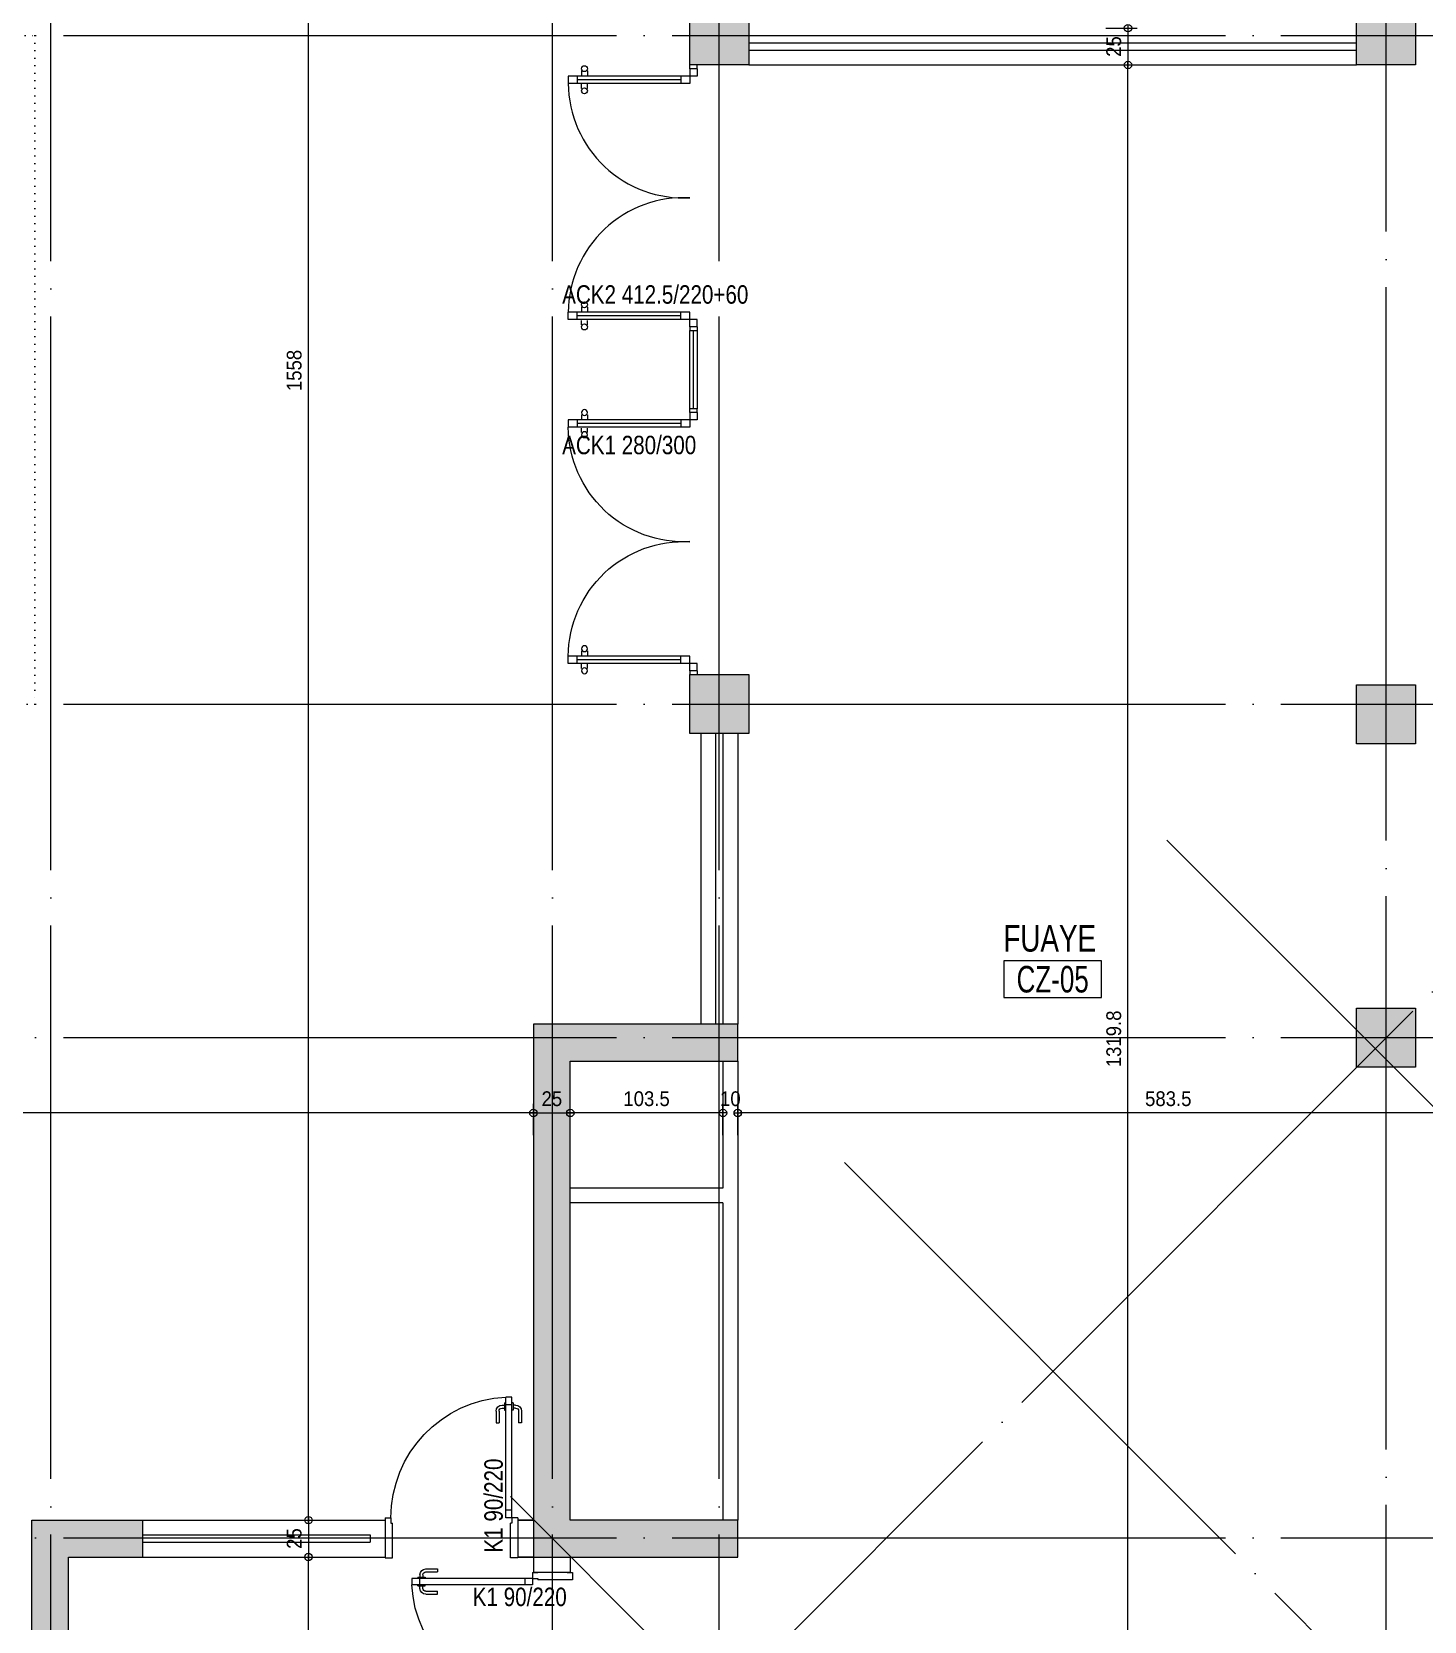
# Model space of a CAD drawing. Extents: x 460786 to 545292, y 30998 to 41694.
# Drawn here: x 493117 to 494061, y 39028 to 40105 of the extents above; entities that cross this region are included whole.
import ezdxf
from ezdxf.enums import TextEntityAlignment as Align

# ---------------------------------------------------------------- set-up
doc = ezdxf.new("R2010")
doc.units = 0
doc.header["$LTSCALE"] = 50
doc.header["$MEASUREMENT"] = 0
doc.header["$PDMODE"] = 35
doc.linetypes.add('DASHDOT', pattern=[5.5, 5, -0.25, 0, -0.25])
doc.linetypes.add('DASHED', pattern=[0.1, 0, -0.1])
doc.layers.get('0').update_dxf_attribs({"linetype": 'CONTINUOUS'})
doc.layers.get('Defpoints').update_dxf_attribs({"linetype": 'CONTINUOUS'})
for name, color, linetype in [('A-Aks Dikey', 12, 'DASHDOT'), ('A-Aks Yatay', 12, 'DASHDOT'), ('A-Betonarme', 6, 'CONTINUOUS'), ('A-Cam', 160, 'CONTINUOUS'), ('A-Dash', 9, 'DASHED'), ('A-Duvar', 7, 'CONTINUOUS'), ('A-Kapı', 2, 'CONTINUOUS'), ('A-mahal adi', 1, 'CONTINUOUS'), ('A-mahal no', 4, 'CONTINUOUS'), ('A-Olcu  IC Yatay', 8, 'CONTINUOUS'), ('A-Olcu Ic Dikey', 8, 'CONTINUOUS'), ('A-Poz-Kapı', 4, 'CONTINUOUS'), ('A-Tarama 1', 9, 'CONTINUOUS')]:
    doc.layers.add(name, color=color, linetype=linetype)
doc.styles.get("Standard").update_dxf_attribs({"font": 'arial.ttf', "width": 0.9})
doc.dimstyles.new('EXIT', dxfattribs={"dimscale": 50, "dimtxt": 0.23, "dimasz": 0.03, "dimexe": 0.125, "dimexo": 0.5, "dimgap": 0.09, "dimtad": 1, "dimzin": 1, "dimdsep": 46, "dimtxsty": 'Standard', "dimblk": 'TICK', "dimcen": 0.2, "dimadec": 0, "dimazin": 0, "dimtfac": 1, "dimtix": 1, "dimtofl": 0, "dimtmove": 2, "dimatfit": 3, "dimldrblk": 'TICK', "dimfxl": 1, "dimtolj": 1, "dimtzin": 1, "dimarcsym": 0})
pattern_1 = [(225, (-3046.124, 1950.459), (5.30330086, -5.30330086), []), (225, (-3051.4276, 1950.459), (5.30330086, -5.30330086), [3.75, -1.875])]

# ---------------------------------------------------------------- blocks, each defined once
blk = doc.blocks.new('kapı CK 180p')
at = {"ltscale": 20}
for p, q in [((10, 82.4), (15, 82.4)), ((10, 0), (10, 82.4)), ((10, 76.4), (15, 76.4)), ((12.5, 6), (12.5, 76.4)), ((15, 0), (15, 82.4)), ((175, 82.4), (170, 82.4)), ((170, 0), (170, 82.4)), ((175, 76.4), (170, 76.4)), ((172.5, 6), (172.5, 76.4)), ((175, 0), (175, 82.4)), ((5, 0), (10, 0)), ((5, -5), (5, 0)), ((10, 6), (15, 6)), ((10, 0), (15, 0)), ((10, -5), (10, 0)), ((175, 6), (170, 6)), ((175, 0), (170, 0)), ((5, -5), (10, -5)), ((175, -5), (175, 0)), ((180, 0), (175, 0)), ((180, -5), (175, -5)), ((180, -5), (180, 0))]:
    blk.add_line(p, q, dxfattribs=at)
for p, q in [((6.5, 73.4), (9.4, 73.4)), ((6.5, 69.4), (9.4, 69.4)), ((18.5, 73.4), (15.6, 73.4)), ((18.5, 69.4), (15.6, 69.4)), ((166.5, 73.4), (169.4, 73.4)), ((166.5, 69.4), (169.4, 69.4)), ((178.5, 73.4), (175.6, 73.4)), ((178.5, 69.4), (175.6, 69.4)), ((5, 0), (2.5, 0)), ((5, -5), (2.5, -5)), ((180, 0), (182.5, 0)), ((180, -5), (182.5, -5))]:
    blk.add_line(p, q)
for centre in [(5, 71.4), (20, 71.4), (165, 71.4), (180, 71.4)]:
    blk.add_circle(centre, 2)
for centre, start, end in [((14.3, 4.1), 356.9862, 89.506), ((170.7, 4.1), 90.494, 183.0138)]:
    blk.add_arc(centre, 78.3, start, end)
at = {"layer": 'A-Poz-Kapı', "width": 0.8}
blk.add_attdef('POZNO', (33.2, -3.7), '', height=12.5, rotation=90, dxfattribs=at)
blk = doc.blocks.new('kapı L 90p 20')
at = {"ltscale": 20}
for p, q in [((-2.5, 75.9), (-2.5, 67.9)), ((-0.5, 75.9), (-0.5, 67.9)), ((1.5, 79.9), (3.2, 79.9)), ((1.5, 77.9), (3.2, 77.9)), ((3.2, 81.4), (4, 81.4)), ((3.2, 81.4), (3.2, 76.4)), ((3.2, 76.4), (4, 76.4)), ((3.2, 76.4), (4, 76.4)), ((4, 85.4), (8.2, 85.4)), ((4, 3.5), (4, 85.4)), ((4, 80.2), (8.2, 80.2)), ((8.2, 3.5), (8.2, 85.4)), ((9, 81.4), (8.2, 81.4)), ((9, 76.4), (8.2, 76.4)), ((9, 81.4), (9, 76.4)), ((10.7, 79.9), (9, 79.9)), ((10.7, 77.9), (9, 77.9)), ((12.7, 75.9), (12.7, 67.9)), ((14.7, 75.9), (14.7, 67.9)), ((-2.5, 67.9), (-0.5, 67.9)), ((14.7, 67.9), (12.7, 67.9)), ((0, 3.5), (4, 3.5)), ((0, 3.5), (0, 0)), ((4, 8.7), (8.2, 8.7)), ((4, 3.5), (8.2, 3.5)), ((4, 3.5), (4, 0)), ((90, 3.5), (86, 3.5)), ((86, 3.5), (86, 0)), ((90, 3.5), (90, 0)), ((4, 0), (5, 0)), ((5, -23.5), (5, 0)), ((85, -23.5), (85, 0)), ((86, 0), (85, 0))]:
    blk.add_line(p, q, dxfattribs=at)
for p, q in [((0, -20), (0, -23.5)), ((90, -20), (90, -23.5)), ((0, -23.5), (5, -23.5)), ((90, -23.5), (85, -23.5))]:
    blk.add_line(p, q)
for centre, radius, start, end in [((1.5, 75.9), 4, 90, 180), ((1.5, 75.9), 2, 90, 180), ((10.7, 75.9), 4, 0, 90), ((10.7, 75.9), 2, 0, 90)]:
    blk.add_arc(centre, radius, start, end, dxfattribs=at)
blk.add_arc((4, 3.5), 82, 0, 87.0641)
at = {"layer": 'A-Poz-Kapı', "width": 0.8}
blk.add_attdef('POZNO', (25, -20), '', height=12.5, rotation=90, dxfattribs=at)
blk = doc.blocks.new('mahal adı')
at = {"layer": 'A-mahal no'}
blk.add_lwpolyline([(-75.6, -73.4), (89.9, -73.4), (89.9, -10.9), (-75.6, -10.9)], close=True, dxfattribs=at)
at = {"layer": 'A-mahal adi', "width": 0.75}
for p in [(2.1, 88.8), (2.1, 27)]:
    blk.add_attdef('MAHALADI', text='', height=45, dxfattribs=at).set_placement(p, align=Align.MIDDLE_CENTER)
at = {"layer": 'A-mahal no', "width": 0.7}
blk.add_attdef('MAHALNO', text='', height=45, dxfattribs=at).set_placement((7.1, -42.1), align=Align.MIDDLE_CENTER)
blk = doc.blocks.new('TICK', base_point=(53.7, 38.06))
blk.add_line((55.37, 38.06), (52.04, 38.06))
blk.add_circle((53.7, 38.06), 1.67)
blk = doc.blocks.new('*D975')
at = {"layer": 'A-Olcu Ic Dikey', "color": 0, "lineweight": -2, "transparency": 16777216}
for p, q in [((493289.6, 40654.2), (493310.9, 40654.2)), ((493304.6, 39097.7), (493304.6, 40652.7)), ((493289.6, 39096.2), (493310.9, 39096.2))]:
    blk.add_line(p, q, dxfattribs=at)
at = {"layer": 'Defpoints', "color": 0, "transparency": 16777216}
for p in [(493264.6, 40654.2), (493304.6, 40654.2), (493264.6, 39096.2)]:
    blk.add_point(p, dxfattribs=at)
at = {"layer": 'A-Olcu Ic Dikey', "color": 0, "lineweight": -2, "transparency": 16777216, "xscale": 1.5, "yscale": 1.5, "zscale": 1.5}
for p, rotation in [((493304.6, 40654.2), 90), ((493304.6, 39096.2), 270)]:
    blk.add_blockref('TICK', p, dxfattribs=dict(at, rotation=rotation))
at = {"layer": 'A-Olcu Ic Dikey', "color": 0, "transparency": 16777216, "insert": (493295, 39875.2), "char_height": 10, "attachment_point": 5, "rotation": 90}
blk.add_mtext('\\A1;1558', dxfattribs=at)
blk = doc.blocks.new('*D977')
at = {"layer": 'A-Olcu Ic Dikey', "color": 0, "lineweight": -2, "transparency": 16777216}
for p, q in [((493289.6, 39096.2), (493310.9, 39096.2)), ((493304.6, 39094.7), (493304.6, 39072.7)), ((493289.6, 39071.2), (493310.9, 39071.2))]:
    blk.add_line(p, q, dxfattribs=at)
at = {"layer": 'Defpoints', "color": 0, "transparency": 16777216}
for p in [(493264.6, 39096.2), (493264.6, 39071.2), (493304.6, 39071.2)]:
    blk.add_point(p, dxfattribs=at)
at = {"layer": 'A-Olcu Ic Dikey', "color": 0, "lineweight": -2, "transparency": 16777216, "xscale": 1.5, "yscale": 1.5, "zscale": 1.5}
for p, rotation in [((493304.6, 39096.2), 90), ((493304.6, 39071.2), 270)]:
    blk.add_blockref('TICK', p, dxfattribs=dict(at, rotation=rotation))
at = {"layer": 'A-Olcu Ic Dikey', "color": 0, "transparency": 16777216, "insert": (493295, 39083.7), "char_height": 10, "attachment_point": 5, "rotation": 90}
blk.add_mtext('\\A1;25', dxfattribs=at)
blk = doc.blocks.new('*D978')
at = {"layer": 'A-Olcu Ic Dikey', "color": 0, "lineweight": -2, "transparency": 16777216}
for p, q in [((493289.6, 39071.2), (493310.9, 39071.2)), ((493304.6, 38822.7), (493304.6, 39069.7)), ((493289.6, 38821.2), (493310.9, 38821.2))]:
    blk.add_line(p, q, dxfattribs=at)
at = {"layer": 'Defpoints', "color": 0, "transparency": 16777216}
for p in [(493264.6, 39071.2), (493304.6, 39071.2), (493264.6, 38821.2)]:
    blk.add_point(p, dxfattribs=at)
at = {"layer": 'A-Olcu Ic Dikey', "color": 0, "lineweight": -2, "transparency": 16777216, "xscale": 1.5, "yscale": 1.5, "zscale": 1.5}
for p, rotation in [((493304.6, 39071.2), 90), ((493304.6, 38821.2), 270)]:
    blk.add_blockref('TICK', p, dxfattribs=dict(at, rotation=rotation))
at = {"layer": 'A-Olcu Ic Dikey', "color": 0, "transparency": 16777216, "insert": (493295, 38946.2), "char_height": 10, "attachment_point": 5, "rotation": 90}
blk.add_mtext('\\A1;250', dxfattribs=at)
blk = doc.blocks.new('*D983')
at = {"layer": 'A-Olcu Ic Dikey', "color": 0, "lineweight": -2, "transparency": 16777216}
for p, q in [((493845.1, 40107.2), (493866.3, 40107.2)), ((493860.1, 40105.7), (493860.1, 40083.7)), ((493845.1, 40082.2), (493866.3, 40082.2))]:
    blk.add_line(p, q, dxfattribs=at)
at = {"layer": 'Defpoints', "color": 0, "transparency": 16777216}
for p in [(493820.1, 40107.2), (493820.1, 40082.2), (493860.1, 40082.2)]:
    blk.add_point(p, dxfattribs=at)
at = {"layer": 'A-Olcu Ic Dikey', "color": 0, "lineweight": -2, "transparency": 16777216, "xscale": 1.5, "yscale": 1.5, "zscale": 1.5}
for p, rotation in [((493860.1, 40107.2), 90), ((493860.1, 40082.2), 270)]:
    blk.add_blockref('TICK', p, dxfattribs=dict(at, rotation=rotation))
at = {"layer": 'A-Olcu Ic Dikey', "color": 0, "transparency": 16777216, "insert": (493850.5, 40094.7), "char_height": 10, "attachment_point": 5, "rotation": 90}
blk.add_mtext('\\A1;25', dxfattribs=at)
blk = doc.blocks.new('*D984')
at = {"layer": 'A-Olcu Ic Dikey', "color": 0, "lineweight": -2, "transparency": 16777216}
for p, q in [((493845.1, 40082.2), (493866.3, 40082.2)), ((493860.1, 38763.9), (493860.1, 40080.7)), ((493845.1, 38762.4), (493866.3, 38762.4))]:
    blk.add_line(p, q, dxfattribs=at)
at = {"layer": 'Defpoints', "color": 0, "transparency": 16777216}
for p in [(493820.1, 40082.2), (493860.1, 40082.2), (493820.1, 38762.4)]:
    blk.add_point(p, dxfattribs=at)
at = {"layer": 'A-Olcu Ic Dikey', "color": 0, "lineweight": -2, "transparency": 16777216, "xscale": 1.5, "yscale": 1.5, "zscale": 1.5}
for p, rotation in [((493860.1, 40082.2), 90), ((493860.1, 38762.4), 270)]:
    blk.add_blockref('TICK', p, dxfattribs=dict(at, rotation=rotation))
at = {"layer": 'A-Olcu Ic Dikey', "color": 0, "transparency": 16777216, "insert": (493850.5, 39422.3), "char_height": 10, "attachment_point": 5, "rotation": 90}
blk.add_mtext('\\A1;1319.8', dxfattribs=at)
blk = doc.blocks.new('*D1021')
at = {"layer": 'A-Olcu  IC Yatay', "color": 0, "lineweight": -2, "transparency": 16777216}
for p, q in [((491446.08016, 39357.0831), (491446.08016, 39378.3331)), ((493457.08016, 39357.0831), (493457.08016, 39378.3331)), ((493455.58016, 39372.0831), (491447.58016, 39372.0831))]:
    blk.add_line(p, q, dxfattribs=at)
at = {"layer": 'Defpoints', "color": 0, "transparency": 16777216}
for p in [(491446.08016, 39372.0831), (491446.08016, 39332.0831), (493457.08016, 39332.0831)]:
    blk.add_point(p, dxfattribs=at)
at = {"layer": 'A-Olcu  IC Yatay', "color": 0, "lineweight": -2, "transparency": 16777216, "xscale": 1.5, "yscale": 1.5, "zscale": 1.5}
for p, rotation in [((491446.08016, 39372.0831), 180.0000000000168), ((493457.08016, 39372.0831), 1.678657213233237e-11)]:
    blk.add_blockref('TICK', p, dxfattribs=dict(at, rotation=rotation))
at = {"layer": 'A-Olcu  IC Yatay', "color": 0, "transparency": 16777216, "insert": (492451.58016, 39381.68883), "char_height": 10, "attachment_point": 5}
blk.add_mtext('\\A1;2011', dxfattribs=at)
blk = doc.blocks.new('*D1022')
at = {"layer": 'A-Olcu  IC Yatay', "color": 0, "lineweight": -2, "transparency": 16777216}
for p, q in [((493457.08016, 39357.0831), (493457.08016, 39378.3331)), ((493482.08016, 39357.0831), (493482.08016, 39378.3331)), ((493458.58016, 39372.0831), (493480.58016, 39372.0831))]:
    blk.add_line(p, q, dxfattribs=at)
at = {"layer": 'Defpoints', "color": 0, "transparency": 16777216}
for p in [(493482.08016, 39372.0831), (493457.08016, 39332.0831), (493482.08016, 39332.0831)]:
    blk.add_point(p, dxfattribs=at)
at = {"layer": 'A-Olcu  IC Yatay', "color": 0, "lineweight": -2, "transparency": 16777216, "xscale": 1.5, "yscale": 1.5, "zscale": 1.5, "rotation": 180}
blk.add_blockref('TICK', (493457.08016, 39372.0831), dxfattribs=at)
at = {"layer": 'A-Olcu  IC Yatay', "color": 0, "lineweight": -2, "transparency": 16777216, "xscale": 1.5, "yscale": 1.5, "zscale": 1.5}
blk.add_blockref('TICK', (493482.08016, 39372.0831), dxfattribs=at)
at = {"layer": 'A-Olcu  IC Yatay', "color": 0, "transparency": 16777216, "insert": (493469.58016, 39381.68883), "char_height": 10, "attachment_point": 5}
blk.add_mtext('\\A1;25', dxfattribs=at)
blk = doc.blocks.new('*D1023')
at = {"layer": 'A-Olcu  IC Yatay', "color": 0, "lineweight": -2, "transparency": 16777216}
for p, q in [((493482.1, 39357.1), (493482.1, 39378.3)), ((493585.6, 39357.1), (493585.6, 39378.3)), ((493584.1, 39372.1), (493483.6, 39372.1))]:
    blk.add_line(p, q, dxfattribs=at)
at = {"layer": 'Defpoints', "color": 0, "transparency": 16777216}
for p in [(493482.1, 39372.1), (493482.1, 39332.1), (493585.6, 39332.1)]:
    blk.add_point(p, dxfattribs=at)
at = {"layer": 'A-Olcu  IC Yatay', "color": 0, "lineweight": -2, "transparency": 16777216, "xscale": 1.5, "yscale": 1.5, "zscale": 1.5}
for p, rotation in [((493482.1, 39372.1), 180.0000000000161), ((493585.6, 39372.1), 1.606714761237527e-11)]:
    blk.add_blockref('TICK', p, dxfattribs=dict(at, rotation=rotation))
at = {"layer": 'A-Olcu  IC Yatay', "color": 0, "transparency": 16777216, "insert": (493533.8, 39381.7), "char_height": 10, "attachment_point": 5}
blk.add_mtext('\\A1;103.5', dxfattribs=at)
blk = doc.blocks.new('*D1024')
at = {"layer": 'A-Olcu  IC Yatay', "color": 0, "lineweight": -2, "transparency": 16777216}
for p, q in [((493585.58016, 39357.0831), (493585.58016, 39378.3331)), ((493595.58016, 39357.0831), (493595.58016, 39378.3331)), ((493584.08016, 39372.0831), (493582.58016, 39372.0831)), ((493597.08016, 39372.0831), (493598.58016, 39372.0831))]:
    blk.add_line(p, q, dxfattribs=at)
at = {"layer": 'Defpoints', "color": 0, "transparency": 16777216}
for p in [(493595.58016, 39372.0831), (493585.58016, 39332.0831), (493595.58016, 39332.0831)]:
    blk.add_point(p, dxfattribs=at)
at = {"layer": 'A-Olcu  IC Yatay', "color": 0, "lineweight": -2, "transparency": 16777216, "xscale": 1.5, "yscale": 1.5, "zscale": 1.5}
blk.add_blockref('TICK', (493585.58016, 39372.0831), dxfattribs=at)
at = {"layer": 'A-Olcu  IC Yatay', "color": 0, "lineweight": -2, "transparency": 16777216, "xscale": 1.5, "yscale": 1.5, "zscale": 1.5, "rotation": 180}
blk.add_blockref('TICK', (493595.58016, 39372.0831), dxfattribs=at)
at = {"layer": 'A-Olcu  IC Yatay', "color": 0, "transparency": 16777216, "insert": (493590.58016, 39381.68883), "char_height": 10, "attachment_point": 5}
blk.add_mtext('\\A1;10', dxfattribs=at)
blk = doc.blocks.new('*D1025')
at = {"layer": 'A-Olcu  IC Yatay', "color": 0, "lineweight": -2, "transparency": 16777216}
for p, q in [((493595.6, 39357.1), (493595.6, 39378.3)), ((494179.1, 39357.1), (494179.1, 39378.3)), ((494177.6, 39372.1), (493597.1, 39372.1))]:
    blk.add_line(p, q, dxfattribs=at)
at = {"layer": 'Defpoints', "color": 0, "transparency": 16777216}
for p in [(493595.6, 39372.1), (493595.6, 39332.1), (494179.1, 39332.1)]:
    blk.add_point(p, dxfattribs=at)
at = {"layer": 'A-Olcu  IC Yatay', "color": 0, "lineweight": -2, "transparency": 16777216, "xscale": 1.5, "yscale": 1.5, "zscale": 1.5}
for p, rotation in [((493595.6, 39372.1), 180.0000000000429), ((494179.1, 39372.1), 4.284572696633404e-11)]:
    blk.add_blockref('TICK', p, dxfattribs=dict(at, rotation=rotation))
at = {"layer": 'A-Olcu  IC Yatay', "color": 0, "transparency": 16777216, "insert": (493887.4, 39381.7), "char_height": 10, "attachment_point": 5}
blk.add_mtext('\\A1;583.5', dxfattribs=at)

msp = doc.modelspace()

# ---------------------------------------------------------------- hatches: boundary and pattern name
at = {"layer": 'A-Tarama 1'}
h = msp.add_hatch(dxfattribs=at)
h.set_pattern_fill('ANSI33', color=256, scale=30, angle=180, style=0)
h.set_pattern_definition(pattern_1)
h.paths.add_polyline_path([(493603.08, 39669.2), (493563.08, 39669.2), (493563.08, 39629.2), (493603.08, 39629.2)])
h.paths.add_polyline_path([(494055.08, 39662.2), (494015.08, 39662.2), (494015.08, 39622.2), (494055.08, 39622.2)])
h.paths.add_polyline_path([(493603.08, 40122.2), (493563.08, 40122.2), (493563.08, 40082.2), (493603.08, 40082.2)])
h.paths.add_polyline_path([(494055.08, 40122.2), (494015.08, 40122.2), (494015.08, 40082.2), (494055.08, 40082.2)])
h.paths.add_polyline_path([(494055.08, 40355.7), (494015.08, 40355.7), (494015.08, 40315.7), (494055.08, 40315.7)])
h.paths.add_polyline_path([(493595.08, 40905.2), (493570.08, 40905.2), (493570.08, 40805.2), (493595.08, 40805.2)])
h.paths.add_polyline_path([(494095.08, 40905.2), (493995.08, 40905.2), (493995.08, 40880.2), (494095.08, 40880.2)])
h.paths.add_polyline_path([(491785.08, 40794.17), (491760.08, 40794.17), (491760.08, 40679.2), (491710.08, 40679.2), (491710.08, 40654.2), (491785.08, 40654.2)])
h = msp.add_hatch(dxfattribs=at)
h.set_pattern_fill('ANSI33', color=256, scale=30, angle=180, style=0)
h.set_pattern_definition(pattern_1)
h.paths.add_polyline_path([(493554.7, 38065.65), (493582.98, 38093.94), (493611.27, 38065.65), (493582.98, 38037.37)])
h.paths.add_polyline_path([(494261.81, 38320.21), (494233.52, 38291.93), (494261.81, 38263.64), (494290.09, 38291.93)])
h.paths.add_polyline_path([(494459.8, 38518.2), (494488.08, 38546.49), (494516.36, 38518.2), (494488.08, 38489.92)])
h.paths.add_polyline_path([(493563.08, 38538.2), (493603.08, 38538.2), (493603.08, 38498.2), (493563.08, 38498.2)])
h.paths.add_polyline_path([(494015.08, 39443.2), (494055.08, 39443.2), (494055.08, 39403.2), (494015.08, 39403.2)])
h.paths.add_polyline_path([(494261.81, 38772.76), (494290.09, 38744.48), (494261.81, 38716.19), (494233.52, 38744.48)])
h.paths.add_polyline_path([(493809.26, 38716.19), (493780.97, 38744.48), (493809.26, 38772.76), (493837.54, 38744.48)])
h.paths.add_polyline_path([(494007.25, 38518.2), (494035.53, 38546.49), (494063.82, 38518.2), (494035.53, 38489.92)])
h.paths.add_polyline_path([(494063.82, 38970.75), (494035.53, 38942.47), (494007.25, 38970.75), (494035.53, 38999.04)])
h.paths.add_polyline_path([(493595.58, 39071.2), (493595.58, 39096.2), (493482.08, 39096.2), (493482.08, 39407.2), (493595.58, 39407.2), (493595.58, 39432.2), (493457.08, 39432.2), (493457.08, 39071.2)])
edge = h.paths.add_edge_path(flags=17)
edge.add_line((493457.08, 39083.2), (493457.08, 39071.2))
h = msp.add_hatch(dxfattribs=at)
h.set_pattern_fill('ANSI33', color=256, scale=30, angle=180, style=0)
h.set_pattern_definition(pattern_1)
h.paths.add_polyline_path([(492657.08, 38538.2), (492697.08, 38538.2), (492697.08, 38498.2), (492657.08, 38498.2)])
h.paths.add_polyline_path([(492205.08, 38538.2), (492245.08, 38538.2), (492245.08, 38498.2), (492205.08, 38498.2)])
h.paths.add_polyline_path([(491752.08, 38538.2), (491792.08, 38538.2), (491792.08, 38498.2), (491752.08, 38498.2)])
h.paths.add_polyline_path([(492657.08, 38958.2), (492697.08, 38958.2), (492697.08, 38998.2), (492657.08, 38998.2)])
h.paths.add_polyline_path([(492205.08, 38958.2), (492245.08, 38958.2), (492245.08, 38998.2), (492205.08, 38998.2)])
h.paths.add_polyline_path([(493130.44, 38546.49), (493158.72, 38518.2), (493130.44, 38489.92), (493102.15, 38518.2)])
h.paths.add_polyline_path([(493117.08, 38958.2), (493142.08, 38958.2), (493142.08, 39071.2), (493192.08, 39071.2), (493192.08, 39096.2), (493117.08, 39096.2)])
h.paths.add_polyline_path([(491759.08, 39071.2), (491709.08, 39071.2), (491709.08, 39096.2), (491784.08, 39096.2), (491784.08, 38958.2), (491759.08, 38958.2)])
edge = h.paths.add_edge_path()
edge.add_line((492657.08, 38958.2), (492697.08, 38958.2))
edge.add_line((492205.08, 38958.2), (492245.08, 38958.2))

# ---------------------------------------------------------------- linework, layer by layer
at = {"layer": 'A-Aks Dikey', "ltscale": 1.5}
for p, q in [((493130.08, 37886.28), (493130.08, 41299.23)), ((493470.08, 37886.28), (493470.08, 41299.23)), ((493583.08, 37886.28), (493583.08, 41299.23)), ((494035.08, 37906.28), (494035.08, 41299.23)), ((493886.34, 39556.95), (495204.57, 38238.72)), ((493667.84, 39338.45), (494986.07, 38020.22)), ((493441.56, 39112.17), (494759.79, 37793.94))]:
    msp.add_line(p, q, dxfattribs=at)
at = {"layer": 'A-Aks Yatay', "ltscale": 1.5}
for p, q in [((486949.49, 40102.2), (494804.32, 40102.2)), ((492912.8, 38300.57), (494603.33, 39991.1)), ((486949.49, 39649.2), (494804.32, 39649.2)), ((486949.49, 39423.2), (494804.32, 39423.2)), ((486949.49, 39084.2), (494804.32, 39084.2))]:
    msp.add_line(p, q, dxfattribs=at)
at = {"layer": 'A-Betonarme'}
for p, q in [((493595.58, 39432.2), (493457.08, 39432.2)), ((493457.08, 39432.2), (493457.08, 39071.2)), ((493595.58, 39407.2), (493595.58, 39432.2)), ((493482.08, 39096.2), (493482.08, 39407.2)), ((493482.08, 39407.2), (493595.58, 39407.2)), ((493117.08, 38958.2), (493117.08, 39096.2)), ((493117.08, 39096.2), (493192.08, 39096.2)), ((493192.08, 39096.2), (493192.08, 39071.2)), ((493595.58, 39096.2), (493482.08, 39096.2)), ((493595.58, 39071.2), (493595.58, 39096.2)), ((493457.08, 39083.2), (493457.08, 39071.2)), ((493142.08, 38958.2), (493142.08, 39071.2)), ((493142.08, 39071.2), (493192.08, 39071.2)), ((493457.08, 39071.2), (493595.58, 39071.2))]:
    msp.add_line(p, q, dxfattribs=at)
for points in [[(493563.08, 40122.2), (493603.08, 40122.2), (493603.08, 40082.2), (493563.08, 40082.2)], [(494015.08, 40122.2), (494055.08, 40122.2), (494055.08, 40082.2), (494015.08, 40082.2)], [(493563.08, 39669.2), (493603.08, 39669.2), (493603.08, 39629.2), (493563.08, 39629.2)], [(494015.08, 39662.2), (494055.08, 39662.2), (494055.08, 39622.2), (494015.08, 39622.2)], [(494015.08, 39443.2), (494055.08, 39443.2), (494055.08, 39403.2), (494015.08, 39403.2)]]:
    msp.add_lwpolyline(points, close=True, dxfattribs=at)
at = {"layer": 'A-Cam'}
msp.add_line((493565.58, 39849.2), (493565.58, 39902.2), dxfattribs=at)
msp.add_lwpolyline([(493563.08, 39902.2), (493568.08, 39902.2), (493568.08, 39849.2), (493563.08, 39849.2)], close=True, dxfattribs=at)
at = {"layer": 'A-Dash'}
msp.add_lwpolyline([(491761.08, 40102.2), (493119.08, 40102.2), (493119.08, 39649.2), (491761.08, 39649.2)], close=True, dxfattribs=at)
at = {"layer": 'A-Duvar'}
for p, q in [((493603.08, 40097.2), (494015.08, 40097.2)), ((493603.08, 40092.2), (494015.08, 40092.2)), ((493603.08, 40082.2), (494015.08, 40082.2)), ((493570.58, 39629.2), (493570.58, 39432.2)), ((493580.58, 39629.2), (493580.58, 39432.2)), ((493585.58, 39629.2), (493585.58, 39432.2)), ((493595.58, 39629.2), (493595.58, 39432.2)), ((493585.58, 39407.2), (493585.58, 39321.2)), ((493595.58, 39407.2), (493595.58, 39096.2)), ((493585.58, 39321.2), (493482.08, 39321.2)), ((493585.58, 39311.2), (493482.08, 39311.2)), ((493585.58, 39311.2), (493585.58, 39096.2)), ((493192.08, 39096.2), (493356.53, 39096.2)), ((493356.53, 39096.2), (493356.53, 39071.2)), ((493457.08, 39096.2), (493446.53, 39096.2)), ((493446.53, 39096.2), (493446.53, 39071.2)), ((493446.53, 39096.2), (493457.08, 39096.2)), ((493192.08, 39086.2), (493346.53, 39086.2)), ((493346.53, 39086.2), (493346.53, 39081.2)), ((493192.08, 39081.2), (493346.53, 39081.2)), ((493192.08, 39071.2), (493356.53, 39071.2)), ((493457.08, 39071.2), (493446.53, 39071.2)), ((493446.53, 39071.2), (493457.08, 39071.2)), ((493457.08, 39071.2), (493457.08, 39060.65)), ((493482.08, 39071.2), (493482.08, 39060.65)), ((493482.08, 39060.65), (493457.08, 39060.65))]:
    msp.add_line(p, q, dxfattribs=at)

# ---------------------------------------------------------------- block references
ref = msp.add_blockref('mahal adı', (493806.22, 39479.59), dxfattribs=dict(xscale=0.4, yscale=0.4, zscale=0.4))
ref.add_attrib('MAHALNO', 'CZ-05', dxfattribs={"layer": 'A-mahal no', "height": 18, "width": 0.7}).set_placement((493809.06, 39462.73), align=Align.MIDDLE_CENTER)
ref.add_attrib('MAHALADI', 'FUAYE', dxfattribs={"layer": 'A-mahal adi', "height": 18, "width": 0.75}).set_placement((493807.05, 39490.4), align=Align.MIDDLE_CENTER)
at = {"layer": 'A-Cam'}
ref = msp.add_blockref('kapı CK 180p', (493563.08, 39899.7), dxfattribs=dict(at, rotation=90.00000000149784))
ref.add_attrib('POZNO', 'ACK2 412.5/220+60', (493476.59, 39920.46), dxfattribs={"layer": 'A-Poz-Kapı', "height": 12.5, "width": 0.8})
ref = msp.add_blockref('kapı CK 180p', (493563.08, 39851.7), dxfattribs=dict(at, xscale=-1, rotation=89.99999999850216))
ref.add_attrib('POZNO', 'ACK1 280/300', (493476.59, 39818.46), dxfattribs={"layer": 'A-Poz-Kapı', "height": 12.5, "width": 0.8})
at = {"layer": 'A-Kapı'}
ref = msp.add_blockref('kapı L 90p 20', (493446.53, 39094.2), dxfattribs=dict(at, xscale=-1))
ref.add_attrib('POZNO', 'K1 90/220', (493436.33, 39074.24), dxfattribs={"layer": 'A-Poz-Kapı', "height": 12.5, "rotation": 90, "width": 0.8})
ref = msp.add_blockref('kapı L 90p 20', (493460.08, 39060.65), dxfattribs=dict(at, xscale=-1, rotation=90))
ref.add_attrib('POZNO', 'K1 90/220', (493415.99, 39037.95), dxfattribs={"layer": 'A-Poz-Kapı', "height": 12.5, "width": 0.8})

# ---------------------------------------------------------------- dimensions: what is measured, and where the dimension line sits
at = {"layer": 'A-Olcu  IC Yatay'}
for p1, p2, distance, picture, middle in [((493457.08, 39332.08), (491446.08, 39332.08), -40, '*D1021', (492451.58, 39381.69)), ((493457.08, 39332.08), (493482.08, 39332.08), 40, '*D1022', (493469.58, 39381.69)), ((493585.58, 39332.08), (493482.08, 39332.08), -40, '*D1023', (493533.83, 39381.69)), ((493585.58, 39332.08), (493595.58, 39332.08), 40, '*D1024', (493590.58, 39381.69)), ((494179.12, 39332.08), (493595.58, 39332.08), -40, '*D1025', (493887.35, 39381.69))]:
    dim = msp.add_aligned_dim(p1=p1, p2=p2, distance=distance, dimstyle='EXIT', override={"dimtxt": 0.2, "dimdec": 1, "dimzin": 9, "dimtdec": 1}, dxfattribs=at)
    dim.commit()
    dim.dimension.update_dxf_attribs({"geometry": picture, "text_midpoint": middle})
at = {"layer": 'A-Olcu Ic Dikey'}
for p1, p2, distance, picture, middle in [((493264.65, 39096.2), (493264.65, 40654.2), -40, '*D975', (493295.04, 39875.2)), ((493820.08, 40107.2), (493820.08, 40082.2), 40, '*D983', (493850.47, 40094.7)), ((493820.08, 38762.37), (493820.08, 40082.2), -40, '*D984', (493850.47, 39422.29)), ((493264.65, 39096.2), (493264.65, 39071.2), 40, '*D977', (493295.04, 39083.7)), ((493264.65, 38821.2), (493264.65, 39071.2), -40, '*D978', (493295.04, 38946.2))]:
    dim = msp.add_aligned_dim(p1=p1, p2=p2, distance=distance, dimstyle='EXIT', override={"dimtxt": 0.2, "dimdec": 1, "dimzin": 9, "dimtdec": 1}, dxfattribs=at)
    dim.commit()
    dim.dimension.update_dxf_attribs({"geometry": picture, "text_midpoint": middle})

doc.saveas('drawing.dxf')
